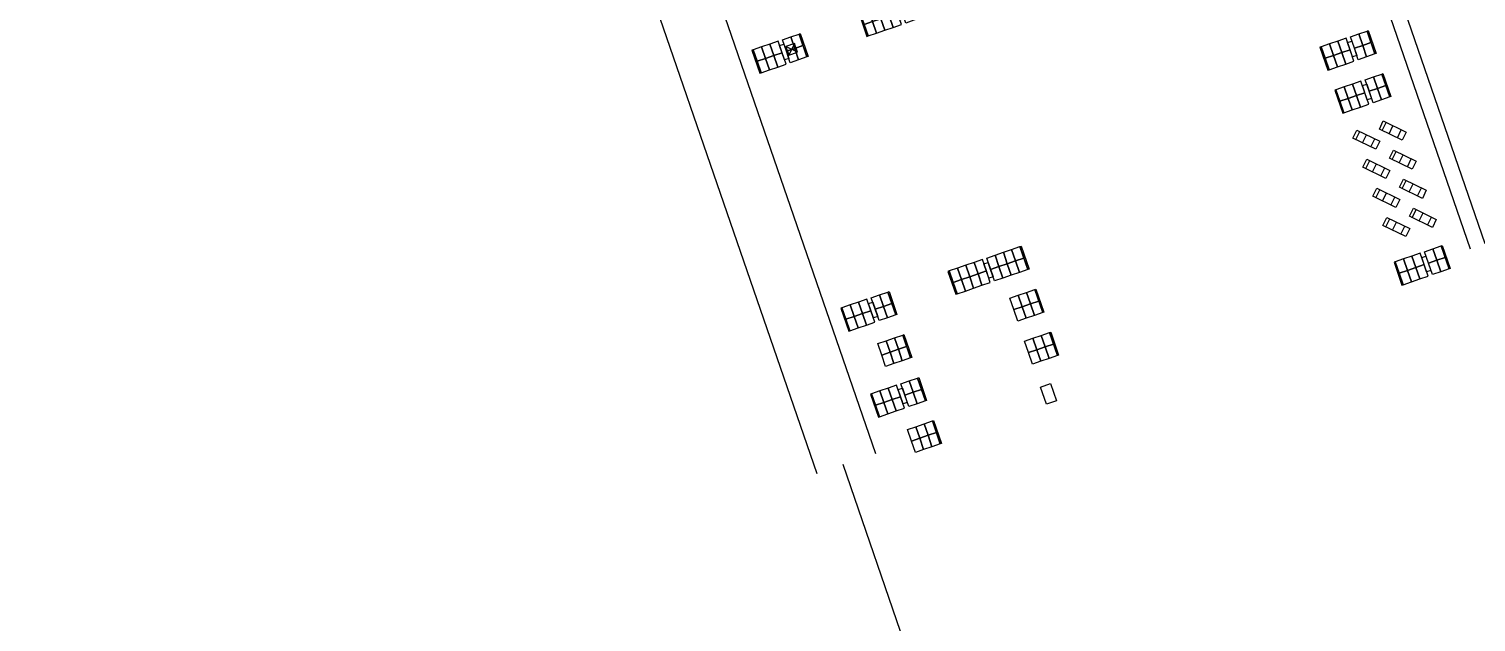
# Model space of a CAD drawing. Extents: x 809431 to 809707, y 818703 to 819368.
# Drawn here: x 809431.5 to 809526.8, y 819200.1 to 819239.2 of the extents above; entities that cross this region are included whole.
import ezdxf

# ---------------------------------------------------------------- set-up
doc = ezdxf.new("R2010")
doc.units = 0
for name, color, linetype in [('Fix Furn', 7, 'Continuous'), ('MAJ230__', 7, 'Continuous'), ('MAJ430_R', 7, 'Continuous'), ('MAJ724__', 7, 'Continuous'), ('MAJ740__', 7, 'Continuous'), ('MAJ971__', 7, 'Continuous'), ('Make2D visible lines P1', 7, 'Continuous')]:
    doc.layers.add(name, color=color, linetype=linetype)

# ---------------------------------------------------------------- blocks, each defined once
blk = doc.blocks.new('2x5-Seater')
at = {"layer": 'Fix Furn'}
for points in [[(238.683, 161.455), (238.683, 161.375), (237.083, 161.375), (237.083, 161.455)], [(237.883, 161.375), (237.883, 160.795), (237.083, 160.795), (237.083, 161.375)], [(238.683, 161.375), (238.683, 160.795), (237.883, 160.795), (237.883, 161.375)], [(237.883, 160.795), (237.883, 160.215), (237.083, 160.215), (237.083, 160.795)], [(238.683, 160.795), (238.683, 160.215), (237.883, 160.215), (237.883, 160.795)], [(237.883, 159.335), (237.883, 159.915), (237.083, 159.915), (237.083, 159.335)], [(237.883, 158.755), (237.883, 159.335), (237.083, 159.335), (237.083, 158.755)], [(238.383, 159.915), (237.383, 159.915), (237.383, 160.215), (238.383, 160.215)], [(238.683, 159.335), (238.683, 159.915), (237.883, 159.915), (237.883, 159.335)], [(238.683, 158.755), (238.683, 159.335), (237.883, 159.335), (237.883, 158.755)], [(237.883, 158.175), (237.883, 158.755), (237.083, 158.755), (237.083, 158.175)], [(238.683, 158.175), (238.683, 158.755), (237.883, 158.755), (237.883, 158.175)], [(238.683, 158.095), (238.683, 158.175), (237.083, 158.175), (237.083, 158.095)]]:
    blk.add_lwpolyline(points, close=True, dxfattribs=at)
blk = doc.blocks.new('8-Seater')
at = {"layer": 'Fix Furn'}
for points in [[(316.683, 206.688), (316.683, 206.608), (315.083, 206.608), (315.083, 206.688)], [(315.883, 206.608), (315.883, 206.028), (315.083, 206.028), (315.083, 206.608)], [(315.883, 206.028), (315.883, 205.448), (315.083, 205.448), (315.083, 206.028)], [(316.683, 206.608), (316.683, 206.028), (315.883, 206.028), (315.883, 206.608)], [(316.683, 206.028), (316.683, 205.448), (315.883, 205.448), (315.883, 206.028)], [(315.883, 205.448), (315.883, 204.868), (315.083, 204.868), (315.083, 205.448)], [(316.683, 205.448), (316.683, 204.868), (315.883, 204.868), (315.883, 205.448)], [(315.883, 204.868), (315.883, 204.288), (315.083, 204.288), (315.083, 204.868)], [(316.383, 203.988), (315.383, 203.988), (315.383, 204.288), (316.383, 204.288)], [(316.683, 204.868), (316.683, 204.288), (315.883, 204.288), (315.883, 204.868)], [(315.883, 203.408), (315.883, 203.988), (315.083, 203.988), (315.083, 203.408)], [(315.883, 202.828), (315.883, 203.408), (315.083, 203.408), (315.083, 202.828)], [(316.683, 203.408), (316.683, 203.988), (315.883, 203.988), (315.883, 203.408)], [(316.683, 202.828), (316.683, 203.408), (315.883, 203.408), (315.883, 202.828)], [(315.883, 202.248), (315.883, 202.828), (315.083, 202.828), (315.083, 202.248)], [(315.883, 201.668), (315.883, 202.248), (315.083, 202.248), (315.083, 201.668)], [(316.683, 202.248), (316.683, 202.828), (315.883, 202.828), (315.883, 202.248)], [(316.683, 201.668), (316.683, 202.248), (315.883, 202.248), (315.883, 201.668)], [(316.683, 201.588), (316.683, 201.668), (315.083, 201.668), (315.083, 201.588)]]:
    blk.add_lwpolyline(points, close=True, dxfattribs=at)
blk = doc.blocks.new('6-Seater without table')
at = {"layer": 'Fix Furn'}
for points in [[(604.684, 150.957), (604.684, 150.877), (603.084, 150.877), (603.084, 150.957)], [(603.884, 150.877), (603.884, 150.297), (603.084, 150.297), (603.084, 150.877)], [(604.684, 150.877), (604.684, 150.297), (603.884, 150.297), (603.884, 150.877)], [(603.884, 150.297), (603.884, 149.717), (603.084, 149.717), (603.084, 150.297)], [(604.684, 150.297), (604.684, 149.717), (603.884, 149.717), (603.884, 150.297)], [(603.884, 149.717), (603.884, 149.137), (603.084, 149.137), (603.084, 149.717)], [(604.684, 149.717), (604.684, 149.137), (603.884, 149.137), (603.884, 149.717)]]:
    blk.add_lwpolyline(points, close=True, dxfattribs=at)

msp = doc.modelspace()

# ---------------------------------------------------------------- linework, layer by layer
at = {"layer": 'MAJ230__'}
for p, q in [((809434.723, 819363.79), (809487.26, 819211.212)), ((809482.498, 819352.397), (809526.464, 819224.711))]:
    msp.add_line(p, q, dxfattribs=at)
at = {"layer": 'MAJ430_R'}
for p, q in [((809482.118, 819237.68), (809481.356, 819238.052)), ((809481.923, 819238.248), (809481.551, 819237.485))]:
    msp.add_line(p, q, dxfattribs=at)
msp.add_lwpolyline([(809481.356, 819238.052), (809481.551, 819237.485), (809482.118, 819237.68), (809481.923, 819238.248)], close=True, dxfattribs=at)
at = {"layer": 'MAJ724__'}
for p, q in [((809518.916, 819231.92), (809519.175, 819232.45)), ((809520.661, 819232.521), (809520.92, 819233.051)), ((809521.11, 819232.302), (809521.369, 819232.832)), ((809521.659, 819232.034), (809521.917, 819232.564)), ((809519.365, 819231.701), (809519.624, 819232.231)), ((809519.914, 819231.433), (809520.172, 819231.964)), ((809519.577, 819230.001), (809519.835, 819230.531)), ((809521.322, 819230.602), (809521.58, 819231.132)), ((809521.771, 819230.383), (809522.03, 819230.913)), ((809522.319, 819230.115), (809522.578, 819230.646)), ((809520.026, 819229.782), (809520.285, 819230.312)), ((809520.574, 819229.514), (809520.833, 819230.045)), ((809520.237, 819228.082), (809520.496, 819228.612)), ((809521.982, 819228.683), (809522.241, 819229.213)), ((809522.432, 819228.464), (809522.69, 819228.994)), ((809522.98, 819228.196), (809523.239, 819228.727)), ((809520.687, 819227.863), (809520.945, 819228.393)), ((809521.235, 819227.596), (809521.494, 819228.126)), ((809520.898, 819226.163), (809521.157, 819226.694)), ((809522.643, 819226.764), (809522.902, 819227.294)), ((809523.093, 819226.545), (809523.351, 819227.075)), ((809523.641, 819226.278), (809523.899, 819226.808)), ((809521.347, 819225.944), (809521.606, 819226.474)), ((809521.896, 819225.677), (809522.154, 819226.207))]:
    msp.add_line(p, q, dxfattribs=at)
for points in [[(809518.986, 819232.542), (809520.496, 819231.806), (809520.237, 819231.275), (809518.727, 819232.012)], [(809520.731, 819233.143), (809522.241, 819232.407), (809521.982, 819231.876), (809520.472, 819232.613)], [(809519.647, 819230.623), (809521.157, 819229.887), (809520.898, 819229.357), (809519.388, 819230.093)], [(809521.392, 819231.224), (809522.902, 819230.488), (809522.643, 819229.958), (809521.133, 819230.694)], [(809520.307, 819228.705), (809521.817, 819227.968), (809521.559, 819227.438), (809520.049, 819228.174)], [(809522.052, 819229.305), (809523.562, 819228.569), (809523.304, 819228.039), (809521.794, 819228.775)], [(809520.968, 819226.786), (809522.478, 819226.049), (809522.219, 819225.519), (809520.709, 819226.255)], [(809522.713, 819227.387), (809524.223, 819226.65), (809523.964, 819226.12), (809522.454, 819226.856)]]:
    msp.add_lwpolyline(points, close=True, dxfattribs=at)
at = {"layer": 'MAJ740__'}
msp.add_lwpolyline([(809498.793, 819215.818), (809499.184, 819214.684), (809498.522, 819214.456), (809498.131, 819215.59)], close=True, dxfattribs=at)
at = {"layer": 'MAJ971__'}
for points in [[(809431.463, 819367.748), (809434.75, 819358.2), (809432.585, 819357.454), (809483.398, 819209.883)], [(809527.44, 819225.047), (809482.384, 819355.898)]]:
    msp.add_lwpolyline(points, dxfattribs=at)
at = {"layer": 'Make2D visible lines P1'}
msp.add_line((809532.003, 819074.321), (809485.121, 819210.476), dxfattribs=at)

# ---------------------------------------------------------------- block references
at = {"layer": 'MAJ724__', "rotation": -71.0001098042651}
for name, p in [('8-Seater', (809192.99, 819472.528)), ('2x5-Seater', (809289.889, 819410.707)), ('2x5-Seater', (809252.452, 819410.508)), ('2x5-Seater', (809290.865, 819407.87)), ('8-Seater', (809198.851, 819455.508)), ('2x5-Seater', (809294.773, 819396.524)), ('2x5-Seater', (809258.308, 819393.487)), ('6-Seater without table', (809158.757, 819743.126)), ('6-Seater without table', (809150.053, 819740.129)), ('6-Seater without table', (809159.733, 819740.289)), ('2x5-Seater', (809260.261, 819387.813)), ('6-Seater without table', (809152.01, 819734.457))]:
    msp.add_blockref(name, p, dxfattribs=at)

doc.saveas('drawing.dxf')
